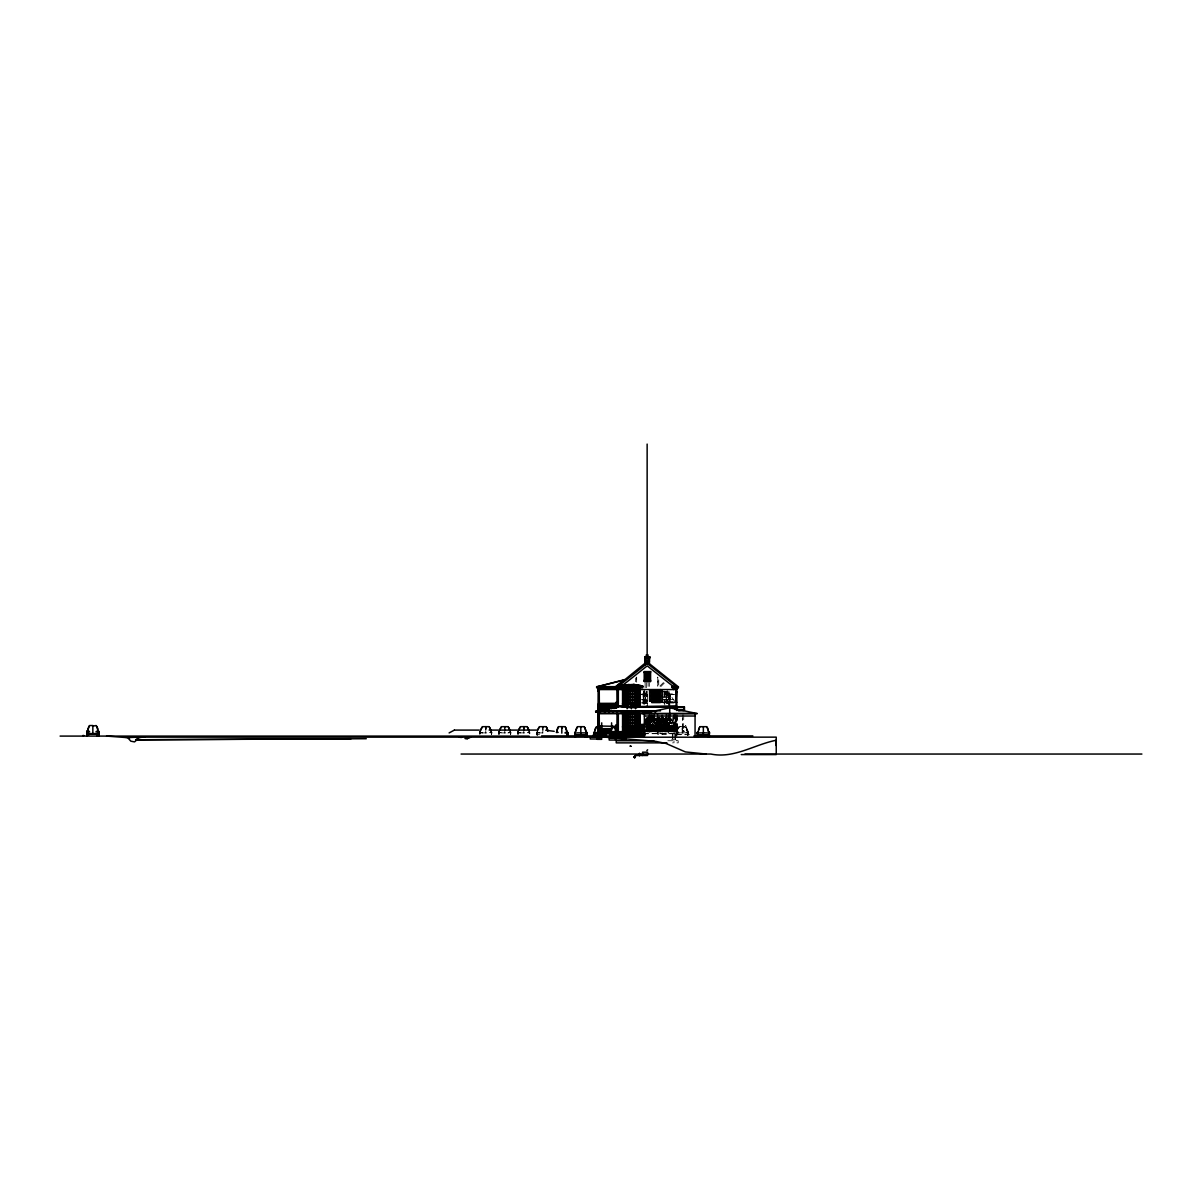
<?xml version="1.0" encoding="UTF-8"?>
<svg xmlns="http://www.w3.org/2000/svg" width="1202" height="1202" viewBox="0 0 1202 1202"><rect width="100%" height="100%" fill="white"/><g stroke="black" fill="none" stroke-linecap="round" stroke-linejoin="round"><path stroke-width="0.75" stroke-dasharray="5 3.75" d="M490.852 732.709L491.438 731.267M491.678 732.799L491.603 731.672L491.798 732.859M509.873 732.709L510.625 731.672L510.82 732.859M528.88 732.709L529.631 731.672L529.827 732.859M635.678 681.729L635.678 678.048M636.654 677.162L636.654 682.481L636.654 677.177M658.966 731.808L658.966 717.639M682.225 729.899L682.225 726.669L685.561 726.684L688.085 731.913M687.319 733.956L687.319 734.843L687.319 732.544C690.789 726.94 676.2 722.718 676.365 731.913M688.13 733.986L688.13 734.843L688.13 732.288M688.13 732.799L686.282 727.676L688.145 732.589L687.499 734.843M672.744 728.908L673.976 728.397L671.152 728.382M675.013 727.946L675.088 727.42M658.26 731.808L658.275 730.666L657.163 730.846M669.123 728.908L673.976 728.908L673.586 730.996A2.78 2.78 0 0 1 673.751 729.96A4.162 4.162 0 0 0 673.961 729.013M675.704 725.527L674.818 726.053M687.754 735.158L687.965 732.589C687.529 727.526 687.875 729.329 687.664 734.692L676.801 734.692C675.689 731.567 677.582 725.137 682.225 726.669L682.225 735.008M491.723 733.806L491.903 732.318M510.73 733.806L510.444 731.267M529.751 733.806L529.466 731.267M675.855 726.173L647.217 726.188M654.158 726.624L654.88 726.218L651.905 726.263M653.227 727.856L653.377 726.278L654.399 726.188M654.249 727.856L654.429 729.178M655.706 728.908L655.931 726.278M657.314 727.856L657.239 728.908L652.926 728.908M479.793 733.43L479.868 732.288M498.875 732.288L498.8 733.43M517.822 733.43L518.122 731.267M536.903 732.288L537.534 734.843M676.365 734.557L678.183 727.676L676.32 734.843L676.32 732.288M688.205 733.611L688.37 732.318M491.618 734.557L491.663 732.288M510.64 734.557L510.91 732.318M688.085 734.557L685.786 726.955M491.513 732.589L491.423 733.596L491.017 731.642L491.302 732.724L488.929 732.98M529.451 733.596L529.045 731.642L529.766 733.43M685.846 732.364L687.664 732.514C682 716.542 689.287 732.033 687.92 735.188L688.07 731.672M491.528 734.572L491.287 730.966L491.738 733.43M510.534 734.572L510.294 730.966L510.76 733.43M529.706 733.28L529.286 731.056L529.541 734.572L529.932 732.318M675.284 724.731L674.187 726.203L675.028 726.579L649.2 726.804M687.98 734.572L688.16 732.724M648.494 717.113L648.704 731.823L648.825 730.666L648.84 731.808L649.936 731.823L649.816 713.853M674.983 713.853L674.803 731.808L674.172 730.666L675.178 730.666L643.476 730.846M648.704 731.808L648.825 730.666M479.853 733.28L479.929 731.672L479.733 732.859M517.882 733.28L517.942 731.672L517.837 733.806M688.04 735.203L687.469 731.642M667.215 703.2L667.395 700.345M674.112 726.684L675.434 726.399A3.937 3.937 0 0 1 674.427 726.143L673.27 725.377L675.885 725.347L665.022 725.392M665.006 725.527L664.811 731.808M673.886 723.694L674.788 723.319M666.224 691.766L666.224 703.14M673.616 730.651L670.896 730.14M654.97 727.06L655.225 725.647L658.711 725.617L657.794 725.437M655.601 727.225L655.345 728.652L652.851 728.652M657.344 727.09L657.088 728.682L657.344 727.195M658.606 731.808L658.651 725.317L657.96 727.105L654.97 727.225M677.222 730.215L676.516 734.602L676.471 732.589C678.89 730.546 673.946 728.472 677.132 729.869M654.219 731.733L654.955 726.008M480.605 731.041L480.334 732.514L482.137 732.364M499.626 731.041L499.341 732.514L501.159 732.364M518.633 731.041L518.347 732.514L520.165 732.364M537.655 731.041L537.369 732.514L539.187 732.364M656.743 731.026L656.728 725.317L658.215 725.512M482.603 732.98L479.944 732.589L480.244 730.966L480.004 734.572M479.853 732.589L480.244 730.966L480.68 733.22M517.746 732.349L518.032 734.572L518.272 730.966L518.122 733.596L518.543 731.642L518.242 732.724L520.631 732.98M676.38 731.672L676.501 735.053L677.267 718.586M663.414 725.738L668.688 726.008L668.688 731.808M517.867 732.589L518.287 731.056L518.693 733.22M677.132 734.843L677.132 732.544L676.471 734.212C674.097 727.21 685.395 722.687 687.213 729.96L685.906 726.985L687.213 729.96M647.262 700.405L647.547 700.946M666.254 702.434L666.99 701.983L666.419 703.11M678.664 726.955L676.711 730.966M479.808 733.806L480.094 731.267M498.815 733.806L499.115 731.267M536.978 735.203L537.129 731.267M678.604 726.985L676.786 732.514L678.604 732.364M644.843 725.076L647.472 719.367L651.168 725.076L667.636 725.122L667.636 723.273L663.759 723.273M675.779 724.25L676.816 724.25M499.04 732.589L499.536 731.642L499.115 733.596L499.04 732.589L501.625 732.98M676.981 731.642L676.711 735.158L676.546 733.596M670.19 731.552L674.412 724.505L670.19 717.474M674.067 730.846L674.187 731.808M651.168 725.076L647.472 730.801L651.168 730.801M644.753 719.938L647.923 724.16L651.078 719.938M643.205 697.415L645.459 694.576L642.634 694.501M671.512 725.212L674.713 725.152M653.993 715.656L651.349 718.826L651.349 721.996M645.008 718.826L651.349 718.826L653.993 721.996L656.638 718.826L659.267 721.996L661.911 718.826M661.641 718.826L659.012 721.996L659.012 718.826L653.723 718.826M667.245 702.945L667.29 700.931M659.883 731.552L666.224 724.43L660.95 718.631M664.105 718.661L669.394 724.581L663.053 731.552L669.394 724.43L663.053 717.474L662.798 731.808M659.913 686.072L663.444 682.556M660.724 686.642L664.616 682.751M645.173 702.719L645.098 691.811M644.753 727.676L647.923 724.505L651.078 727.676L647.923 730.846M662.843 725.813L653.948 726.008M682.511 729.329L682.646 718.39M674.352 729.569L675.163 729.704M653.723 726.624L651.078 728.728L653.723 730.846M659.012 730.846L661.911 728.728L659.267 726.624L653.993 730.846L651.349 728.728L653.993 726.624L659.267 730.846M646.421 723.664L653.467 718.045M646.946 727.165L658.816 718.075M675.223 724.611L675.614 725.527M674.923 726.339L673.646 728.923M656.367 718.826L659.012 717.248M655.721 725.467L658.606 725.287M648.178 718.826L651.349 717.248M529.706 732.589L529.286 731.026L529.706 732.589L526.942 732.98M507.935 732.98L510.61 732.589L510.294 730.966L510.685 733.28M685.38 732.98L687.769 732.724M657.419 718.826L653.723 719.893L657.419 720.945M671.708 729.96L671.497 728.682L673.601 728.743M671.873 728.743L673.165 728.743M672.128 728.923L673.195 728.878M672.023 728.893L671.512 729.013A4.162 4.162 0 0 0 671.738 729.96L672.444 731.267M654.654 731.522C648.599 731.041 656.953 734.091 653.723 724.505L659.012 724.505L659.177 731.808M649.38 731.477L651.574 731.462L649.621 731.537M647.758 725.662L644.768 725.617M646.135 727.195L648.509 727.06M655.601 727.075L652.731 727.09L657.96 727.195M648.374 728.758L650.117 728.773L648.133 728.652L647.878 727.225L650.748 727.195L647.758 727.165M646.391 728.773L650.117 728.682M647.758 731.642L650.748 731.492L650.823 726.534M658.711 731.597L652.731 731.597L652.641 713.958M674.187 726.203L674.638 731.026M649.531 731.823L649.936 730.846M651.574 726.173L648.689 726.203L651.499 726.263M539.563 734.692L537.369 734.692L537.279 730.966L536.888 734.843M643.386 703.996L643.791 691.42M667.275 691.676L661.431 691.676L669.484 691.811L669.484 702.284M664.105 692.187L665.923 692.187L665.923 696.92M664.901 693.659L668.958 693.659L668.958 707.077M642.634 693.87L646.165 693.87L646.15 703.125M672.384 693.885L669.213 693.885M639.81 694.23L643.791 694.23M665.923 694.471L664.105 694.471L665.923 694.651M674.848 701.622L669.92 694.576L673.24 694.501M639.81 694.576L643.791 694.576M669.92 694.576L674.848 694.576M661.476 696.92L666.224 696.92M669.168 696.875L666.614 696.875L666.614 692.337L669.168 692.337L669.213 706.821M661.476 697.175L666.224 697.175M669.168 697.22L666.614 697.22L666.614 701.758L675.824 701.622M664.105 699.444L665.923 699.444M639.825 699.684L644.572 699.684M663.264 699.519L668.342 699.519M669.123 699.519L673.886 699.519M643.16 700.21L646.856 700.21L646.856 707.077M664.105 701.908L665.923 701.908L665.923 697.175M644.753 702.238L642.98 702.238L643.13 697.836L644.753 697.836L644.753 707.077M663.91 702.133L667.591 702.479M644.753 702.329L646.856 702.329M661.431 702.419L675.824 702.329M660.694 702.674L667.275 702.674M668.958 702.674L673.886 702.674M639.825 702.809L644.753 702.945M670.626 702.945L674.142 702.945M642.394 703.11L643.926 703.11M657.118 718.225L655.09 718.225L655.225 719.697L653.332 719.442L655.36 719.562M655.18 718.36L657.028 718.36M676.035 718.751L676.561 716.392M657.073 719.187L654.083 719.187L654.083 720.599L657.073 720.599M644.843 719.367L651.168 719.367M658.486 720.013L662.708 720.013M653.287 720.058L656.983 720.238M669.123 720.238L672.654 720.238M653.467 720.509L656.983 720.509M663.759 720.314L668.688 720.314M669.123 720.374L672.654 720.374M653.723 720.764L651.574 720.779L659.012 720.945M658.486 720.719L662.708 720.719M646.075 720.899L649.32 720.854M644.663 721.125L649.771 721.125M651.664 721.05L653.512 721.05M651.078 721.996L661.911 721.996M673.616 721.996L675.734 721.996M644.047 722.177L648.494 722.177M649.816 722.132L651.83 722.132M649.891 722.387L651.739 722.387L651.694 719.397M650.387 722.748L648.269 722.748L648.269 731.552M653.467 722.793L656.983 722.793M658.486 722.567L662.347 722.567M663.759 722.567L668.688 722.642M669.123 722.793L672.654 722.793M645.459 723.018L661.385 723.018L661.476 731.552M663.759 722.808L668.688 722.808M669.123 722.928L672.654 722.928M653.467 723.063L656.983 723.063M658.486 723.273L662.347 723.273M669.123 723.063L672.654 723.063M648.043 723.469L650.072 723.469M648.043 723.604L650.072 723.604M647.923 724.16L651.078 724.16M645.324 724.415L651.078 724.505M675.824 724.34L676.786 724.34M646.285 724.821L648.314 724.821M663.759 724.956L668.688 724.956L668.688 718.165M646.375 725.076L648.224 725.076L648.239 717.324M675.734 725.212L671.152 725.212L671.332 729.344M652.836 725.482L652.145 731.808M653.467 725.482L659.177 725.482L659.462 731.026M663.414 725.482L660.589 725.482L660.589 731.808M651.078 725.572L664.165 725.738L662.077 727.811L660.003 725.738M669.123 725.602L672.654 725.602M652.055 725.993L653.362 726.188M649.636 726.444L675.824 726.399M671.678 726.97L674.938 726.97M647.307 727.33L650.462 727.33M658.486 727.676L662.347 727.676M663.759 727.676L667.636 727.676M652.34 727.856L658.32 727.856L658.335 726.354M669.123 727.901L673.691 727.856M653.467 728.157L656.983 728.157M669.123 728.157L672.654 728.157M658.486 728.382L662.347 728.382M662.798 728.382L667.636 728.382M656.367 728.652L659.177 728.652M660.589 728.652L663.414 728.652M664.811 728.652L667.636 728.652M668.688 728.652L671.152 728.652M671.497 728.607L673.991 728.607M654.249 729.268L658.486 729.268M644.047 729.569L649.816 729.704M653.723 729.794L659.012 729.794M653.768 730.005L658.966 730.005M663.85 730.05L665.788 730.05M666.659 730.05L668.597 730.05M653.993 730.26L662.708 730.23M663.414 730.23L668.688 730.14M644.663 730.5L662.963 730.5M666.224 730.5L675.824 730.5M683.878 730.846C680.167 730.681 686.147 730.11 683.833 733.175L689.512 734.753M643.476 731.071L674.983 731.282M643.686 731.462L677.057 731.808M682.511 731.432L683.743 731.432M644.663 731.687L676.786 731.687M647.157 731.808L683.878 731.808M481.656 732.889L489.875 732.889M500.678 732.889L508.882 732.889M519.685 732.889L527.888 732.889M538.706 732.889L542.808 732.889M678.123 732.889L686.327 732.889M657.779 733.175L666.224 733.175L666.224 734.542L657.779 734.542L657.779 715.385M643.34 733.445L675.824 733.701M643.34 733.701L676.786 733.701M671.633 739.335L675.87 739.335M667.861 740.748L678.198 740.748L678.198 742.866L672.564 742.866M651.98 726.173L652.986 726.173M647.878 727.225L648.254 725.467M672.309 728.743L671.798 728.577M676.786 734.287L685.936 734.542M676.681 732.724L679.07 732.98M537.264 732.724L539.653 732.98M527.408 732.364L529.226 732.514L528.94 731.041M508.401 732.364L510.219 732.514L509.933 731.041M489.394 732.364L491.197 732.514L490.927 731.041M672.158 726.684L671.693 725.152L671.633 731.026M676.095 732.318L676.41 735.203M536.663 732.318L536.948 734.557L537.279 730.966L537.715 734.843M498.635 732.318L498.875 733.28M479.628 732.318L479.914 734.557M674.262 725.993L674.307 726.023A4.237 4.237 0 0 1 673.586 725.948L674.142 726.173M659.012 726.624L661.641 728.728M664.601 730.32L662.512 728.247L664.601 726.173L664.526 731.026L664.511 726.534M663.053 717.504L669.364 724.581M659.012 724.686L665.217 731.687L665.217 717.639L658.936 724.686L665.217 731.733M651.078 718.826L653.723 721.996L653.512 714.814M675.284 730.846L675.163 731.808L675.163 715.836M658.395 730.846L658.395 731.808L658.26 715.836M671.047 718.871L674.412 724.46M676.245 733.43L676.951 734.843M491.678 732.589L491.257 731.026L491.678 733.28M498.74 732.859L498.935 731.672L498.92 734.557M647.878 727.075L648.133 728.652M676.365 732.589L676.561 734.587M499.025 734.572L499.266 730.966L499.686 733.22M671.858 730.651L671.873 730.996A2.78 2.78 0 0 0 671.738 729.96M658.741 679.896L658.741 687.259M657.779 677.162L657.779 686.026L657.779 677.177M683.743 714.784L683.607 731.808M682.511 714.784L682.375 731.808M677.402 714.92L677.537 731.823M676.786 714.288L676.786 740.748M676.305 716.392L676.516 731.552M676.215 717.474L676.08 731.687M675.824 715.205L675.824 731.687M675.779 714.454L675.779 731.552M675.464 726.263L675.374 740.748M675.163 733.701L675.163 740.748M675.028 733.701L675.028 740.748M674.367 713.853L674.367 731.808M674.187 713.853L674.052 731.823M673.931 713.853L673.841 731.808M673.976 740.748L673.976 742.866M673.616 715.656L673.616 731.552M673.42 726.534L673.405 731.026M673.18 726.534L673.195 731.026M672.91 733.701L672.91 740.748M672.744 717.384L672.744 731.267M672.519 726.534L672.324 731.026M672.339 733.701L672.339 740.748M671.858 725.482L671.858 731.808M671.332 725.572L671.437 731.026M670.896 718.165L670.971 731.026M670.626 695.282L670.626 697.13M670.626 697.836L670.626 699.684M670.626 700.39L670.626 702.238M670.536 726.534L670.566 731.026M670.355 717.985L670.355 731.552M670.1 717.248L670.19 731.687M669.92 694.41L669.83 706.896M669.86 726.534L669.875 731.026M669.739 716.903L669.664 731.808M669.484 715.4L669.394 731.687M669.123 714.198L669.123 731.687M668.868 713.597L668.868 731.687M668.522 694.576L668.763 707.257M668.342 693.659L668.342 703.756M668.342 715.25L668.342 731.808M668.162 726.534L668.117 731.026M668.252 731.687L668.252 733.445M667.891 726.534L667.921 731.026M667.636 718.165L667.636 720.013L663.414 720.013L663.414 718.165M667.636 722.567L667.636 720.719L663.414 720.719L663.414 731.808M667.681 725.482L667.636 731.808M667.29 690.609L667.29 703.666M667.275 718.916L667.275 731.552M667.2 714.409L667.2 731.552L667.02 726.534M667.02 690.97L667.02 703.38M666.975 718.165L666.975 724.956M666.539 713.853L666.539 731.282M666.314 691.676L666.314 702.419M666.314 717.384L666.494 731.808M666.224 715.4L666.224 731.687M665.923 713.853L665.923 731.282M665.517 718.165L665.517 720.013M665.517 720.719L665.517 725.122M665.517 725.828L665.638 731.026M664.721 691.315L664.751 706.896M664.601 725.122L664.601 718.255L659.567 718.255L659.567 725.122M664.105 690.97L664.105 703.546M663.85 726.098L663.865 731.026M663.759 718.165L663.759 725.122M663.759 725.828L663.654 731.026M663.053 715.4L663.053 731.687M662.618 717.384L662.708 731.687M662.257 715.4L662.257 731.687M662.092 714.409L662.062 731.552M661.911 715.656L661.851 731.552M662.001 733.175L662.001 734.542M661.641 715.4L661.641 731.687M661.235 726.534L661.01 731.026M660.995 726.534L660.995 731.026M660.589 718.165L660.589 720.013M660.589 720.719L660.589 725.122M660.349 726.534L660.349 731.026M660.123 726.534L660.123 731.026M659.883 715.4L659.883 731.687M659.267 718.826L659.267 721.996M658.08 713.853L658.08 731.282M657.599 713.597L657.599 731.687M657.464 713.853L657.163 731.808L657.028 713.853M656.983 717.474L656.983 731.687M656.638 718.826L656.638 721.996M656.367 725.482L656.367 731.808M656.097 723.018L656.157 731.552M655.841 726.534L655.856 731.026M655.751 723.018L655.661 731.808M655.406 726.534L655.315 731.808M655.195 726.534L655.195 731.026M654.654 714.168L654.654 719.442M654.519 726.534L654.534 731.026M654.399 714.319L654.399 719.442M654.249 725.918L654.324 731.026M654.083 726.534L654.098 731.026M653.783 714.664L653.993 721.996M653.993 725.572L653.948 731.417M653.287 715.4L653.287 731.687M653.227 726.534L653.002 731.026M652.761 715.205L652.851 731.687M652.491 723.018L652.325 731.552M652.025 714.424L652.025 720.779M651.754 714.619L651.754 720.779M651.875 726.534L651.905 731.026M651.679 726.534L651.679 731.026M651.349 725.212L651.349 731.552M651.138 715.115L651.078 731.552M650.883 715.31L650.883 722.132M650.582 726.534L650.582 731.026M650.252 715.776L650.387 731.687M650.072 713.853L650.162 731.808M649.636 713.853L649.591 731.733M649.32 682.736L649.32 686.372M649.38 716.452L649.411 731.733M649.02 713.853L649.2 731.808M648.84 715.415L648.84 731.823M648.088 682.736L648.088 686.372M648.224 726.534L648.209 731.026M647.923 717.399L647.923 731.687M647.623 717.804L647.638 731.026M647.412 694.576L647.412 706.911M647.307 717.594L647.472 729.163M647.217 691.315L647.217 703.546M647.127 717.594L647.127 726.399M646.736 724.821L646.736 718.465L646.421 726.293M646.601 691.315L646.601 703.546M646.511 717.594L646.511 729.93M646.33 682.736L646.33 689.993M646.33 691.811L646.33 702.704M645.534 703.35L645.534 694.501L645.459 703.47M645.098 682.736L645.098 689.993M644.663 691.315L644.663 703.546M644.452 690.519L644.467 706.911M644.047 691.315L644.047 703.546M643.956 690.519L643.881 703.996M643.506 691.42L643.626 694.23M643.506 694.576L643.611 703.591M542.808 731.041L542.808 733.16M523.787 731.041L523.787 733.16M504.78 731.041L504.78 733.16M485.758 731.041L485.758 733.16M658.876 717.549L658.876 731.808L658.876 717.549M665.217 717.639L665.217 731.808L665.307 717.549M510.519 732.589L510.444 733.596L510.024 731.642L510.519 732.589M499.266 730.966L498.86 732.589L499.281 731.026M480.515 731.642L480.109 733.596L480.515 731.642M537.549 731.642L537.279 735.158L537.549 731.642M661.656 728.247L659.567 730.32L659.582 726.173L661.656 728.247M662.092 728.682L660.003 730.756L664.165 730.756L662.077 728.682M658.215 728.773L653.362 728.773L658.215 728.682M644.753 695.282L642.98 695.282L643.13 697.13L644.753 697.13L644.753 695.282M650.748 731.492L647.758 731.447L650.748 731.597M537.099 734.602L536.888 732.589L537.144 734.587"/><path stroke-width="1.5" d="M88.542 735.278L87.746 733.716M92.839 726.098L96.175 725.542M97.152 734.557L97.933 732.829L97.152 735.924M98.759 735.924L98.744 731.162L98.218 734.347M98.759 734.557L98.759 732.859M98.759 731.672L98.654 734.076L87.025 734.076L86.709 731.192L87.295 734.347M485.758 728.367L485.758 726.669L489.094 726.684M523.787 728.367L523.787 726.669L527.122 726.684M561.815 728.367L561.815 726.669L565.15 726.684M566.908 735.188L566.908 733.956M567.72 733.986L567.72 734.843L567.72 732.288L567.629 735.203M567.72 732.799L567.509 735.188L567.644 732.589M576.524 736.405L575.728 734.843M585.134 735.684L585.915 733.956L585.134 737.051M586.741 737.051L586.741 732.799M586.741 735.684L586.741 733.986M599.843 728.367L599.843 726.669L601.766 726.684M604.14 735.684L604.937 733.956L604.14 737.051M605.748 737.051L605.748 732.799M605.748 735.684L605.748 733.986M634.295 757.515L635.152 756.644M634.641 757.876L634.731 756.644M699.053 736.405L698.257 734.843M707.662 735.684L708.444 733.956L707.662 737.051M709.255 737.051L709.496 732.318L709.165 735.203L697.536 735.203L697.22 732.318L697.656 735.188L708.789 734.692M709.255 735.684L709.255 733.986M617.633 687.799C619.315 689.753 615.424 689.873 617.633 690.053M776.237 745.586L776.237 741.364M601.736 722.838L601.601 727.06M611.593 722.838L611.608 727.06M599.107 731.808L599.242 730.681M624.454 731.808L624.454 713.597M547.812 731.282L546.85 727.676M707.407 727.676L708.429 731.687M597.95 711.314L597.995 707.798M622.185 687.799L640.441 688.07M98.474 734.347L98.669 731.462M575.442 735.474L574.932 732.288L574.917 737.051M594.464 735.474L593.698 732.318L593.923 737.051M627.038 687.845L627.143 708.804M598.01 731.808L598.115 730.666L598.145 731.808M623.342 727.586L623.357 731.808L623.477 730.666L644.993 730.846M623.357 731.808L623.568 713.597M615.845 707.843L616.446 701.863L615.033 706.085M708.985 735.474L709.255 732.288L708.729 735.474M586.756 732.724L586.215 735.474M605.778 732.724L605.222 735.474M599.482 689.843L597.694 689.572L676.786 689.557L676.786 687.799M677.057 687.845L673.36 687.799M684.148 710.397L678.529 710.878M556.736 731.687L557.773 727.676M575.743 731.687L576.78 727.676M614.748 728.968L616.16 724.746L615.559 730.726A4.432 4.432 0 0 1 609.82 730.726M698.272 731.687L699.309 727.676M597.875 687.845L622.05 688.16L622.14 686.658M623.222 713.763L624.454 713.898M518.693 729.869L519.745 727.676M537.715 729.869L538.751 727.676M594.75 729.869L595.786 727.676M599.302 690.985L597.95 690.985M624.514 714.95L623.432 714.95M586.381 735.474L586.967 732.318L586.651 735.203L575.007 735.203L574.691 732.318L575.127 735.188L586.26 734.692M605.387 735.474C607.1 728.066 605.312 739.455 599.843 735.008M87.461 734.347L86.935 731.162L86.935 735.924M594.013 732.589L594.149 735.188M87.821 729.914L88.798 726.549M480.65 730.17L481.717 727.676M499.671 730.17L500.723 727.676M89.279 725.828L87.4 731.387L89.218 731.237M480.875 729.96L482.197 726.955M499.882 729.96L501.219 726.955M518.903 729.96L520.226 726.955M537.91 729.96L539.232 726.955M558.254 726.955L556.376 732.514L558.194 732.364M575.938 729.96L577.26 726.955M596.282 726.955L594.404 732.514L596.222 732.364M698.467 729.96L699.789 726.955M584.878 727.676L585.915 731.687M465.775 738.148C467.067 736.03 469.441 740.071 465.7 738.554M645.369 733.701L597.649 733.701L597.995 730.681L611.563 730.606M617.152 713.552L617.017 731.943L617.633 730.681M599.242 691.811L599.242 706.956M617.152 706.956L617.017 689.572M622.14 686.838L629.142 685.095L626.482 686.838M599.437 689.693L597.74 689.813M624.454 715.701L624.454 729.704L623.643 729.569M615.529 686.658L623.748 680.152M645.083 662.993L646.992 661.476M647.217 661.461L616.055 686.838L596.643 686.838L625.01 679.566M616.386 687.799L647.217 663.399L678.033 687.799M621.284 686.402L647.217 665.878L673.345 686.567M449.112 732.919L454.401 730.095M136.142 739.425L137.734 738.374M626.062 686.658L628.406 685.29M627.098 686.658L629.623 685.185M467.037 738.374L471.184 737.142M464.964 738.554L469.111 737.667M467.157 738.464L465.82 737.412M95.995 731.853L98.384 731.597M564.97 732.98L567.359 732.724M602.998 732.98L605.387 732.724M598.521 708.143C599.227 695.072 597.559 711.283 598.927 707.963M598.521 731.026L598.626 726.188L598.401 731.808M597.694 686.658L624.529 679.956M465.745 737.532L467.217 738.464M645.098 664.841L644.753 656.773L645.985 656.517L649.681 656.773L649.32 664.841M618.699 706.596L595.636 711.779M596.012 712.26L603.419 710.728M640.17 705.769L627.143 706.731L622.561 705.769M669.709 707.828L642.244 713.552L697.175 713.552L669.709 707.828L669.709 716.016M678.379 686.658L678.379 687.799L672.038 687.799L672.038 686.658L676.035 686.222M776.237 740.252C754.24 744.564 734.167 758.838 710.863 754.045L461.072 754.045M618.159 685.561L633.589 684.404L642.679 685.951L642.679 687.799L596.643 687.799L596.643 686.658L616.055 686.658L616.055 687.799M622.591 685.561L629.142 684.434M639.434 755.833L639.464 753.519M598.1 711.854L598.085 710.893L598.1 711.854L650.297 711.839M595.786 711.374L656.397 711.374M128.704 737.577L130.041 737.502A37.758 4.688 0 0 1 144.601 737.142M596.508 735.909L598.506 735.804M60.1 736.09L529.075 736.09M508.115 726.684L501.444 726.684M546.129 726.684L539.473 726.684M584.157 726.684L577.501 726.684M706.686 726.684L700.015 726.684M599.843 726.669L596.508 726.684M135.601 739.786L351.134 738.719M136.682 739.786L366.294 738.719M87.415 733.566L98.279 733.566M594.404 734.692L596.057 734.692M646.075 655.105L648.344 655.105M644.753 656.773L649.681 656.773M644.753 656.953L649.681 656.953M644.753 657.479L649.681 657.479M644.843 657.96L649.591 657.96M644.918 658.471L649.501 658.471M645.008 658.951L649.411 658.951M645.008 660.935L649.411 660.935M645.008 661.461L649.411 661.461M645.098 663.835L649.32 663.835M644.227 671.783L650.552 671.783M644.227 672.669L650.552 672.669M649.501 672.759L645.279 672.759L645.279 680.152L649.501 680.152M644.227 680.242L650.552 680.242M644.227 680.497L650.552 680.497M644.227 681.474L650.552 681.474M629.007 685.185L642.679 686.658L617.618 686.658L617.633 707.287M622.591 686.222L618.159 686.222L633.589 685.275L642.679 686.838L617.618 686.838M676.26 686.402L672.038 686.838L676.816 686.838L676.786 710.562M672.038 686.658L676.591 686.658M622.561 690.624L640.17 690.624M651.784 690.624L660.244 690.624M599.347 690.85L597.905 690.895M652.761 690.759L649.591 690.759L649.591 701.232L662.437 701.232L662.437 690.759L659.267 690.759L659.177 701.277L659.267 690.624M623.883 691.135L626.437 691.135M636.309 691.135L638.863 691.135L638.788 703.38M675.824 691.766L676.786 691.766M653.152 693.419L658.876 693.419M653.152 693.599L658.876 693.599M623.883 693.945L626.437 693.945M628.511 693.945L634.235 693.945M636.309 693.945L638.863 693.945M623.883 694.125L626.437 694.125M628.511 694.125L634.235 694.125M636.309 694.125L638.863 694.125M652.851 695.853L659.177 695.853M652.851 696.123L659.177 696.123M623.763 696.92L626.933 696.92M628.195 696.92L634.536 696.92M638.983 696.92L635.813 696.92L635.813 703.38M626.738 697.175L623.568 697.175L623.568 690.714M628.195 697.175L634.536 697.175M635.993 697.175L639.163 697.175M676.305 697.175L676.561 691.766M624.063 699.97L626.618 699.97M628.511 699.97L634.235 699.97M636.113 699.97L638.668 699.97M624.063 700.15L626.618 700.15M628.511 700.15L634.235 700.15M636.113 700.15L638.668 700.15M651.784 701.367L660.244 701.367M651.784 701.622L660.244 701.622M675.824 702.329L676.786 702.329M624.063 702.96L626.618 702.96M636.113 702.96L638.668 702.96M599.182 703.425L616.957 703.38M622.561 703.47L640.17 703.47M599.182 703.696L616.957 703.696M622.561 703.741L640.17 703.741M610.105 703.966L615.394 703.966M612.704 704.703L615.529 704.703M622.561 704.703L640.17 704.703M617.633 705.92L627.068 706.956L676.651 705.92M622.486 706.596L617.497 705.92L597.875 710.713M676.651 706.686L640.26 706.596L635.633 707.828L622.561 706.746M617.633 706.776L622.486 706.776M676.786 707.046L684.449 707.046M675.208 707.422L676.395 707.467M627.113 707.647L640.17 706.746L684.449 707.001L684.449 710.337L678.319 710.337M597.875 707.963L611.638 707.963M599.302 708.188L615.139 708.188M599.302 708.399L615.139 708.399M675.208 708.278L676.395 708.339M675.208 709.135L676.395 709.195M676.786 709.541L684.449 709.541M678.529 709.901L683.743 709.901M598.145 710.683L599.107 710.683L599.107 708.925M597.694 710.818L660.499 710.848M655.916 711.208L595.561 711.208L596.222 712.23M597.905 712.155L599.242 712.11M598.01 712.275L599.242 712.275M697.175 713.552L597.965 713.733M617.633 714.078L616.731 713.808L617.633 713.733L617.633 731.943M626.437 714.018L623.312 713.733M636.309 714.018L638.863 714.018L638.788 726.263M599.212 714.829L598.085 714.95M644.362 716.016L695.057 716.016M623.883 717.008L626.437 717.008M628.511 717.008L634.235 717.008M636.309 717.008L638.863 716.828M623.763 719.803L626.933 719.803M628.195 719.803L634.536 719.803M638.983 719.803L635.813 719.803L635.813 726.263M623.568 720.058L626.738 720.058M628.195 720.058L634.536 720.058M635.993 720.058L639.163 720.058M624.063 723.033L626.618 723.033M628.511 722.853L634.235 722.853M636.113 722.853L638.668 722.853M644.963 724.415L641.447 724.415L641.447 731.808M599.242 726.023L617.017 726.339M624.063 725.858L626.618 725.858M636.113 725.858L638.668 725.858M622.561 726.354L645.083 726.308L623.402 726.263L623.342 713.507M622.561 726.624L645.083 726.579M611.593 726.864L615.108 726.864M601.3 727.06L601.992 728.652L611.863 728.652M611.863 727.06L611.157 728.652M612.419 727.586L616.641 727.586L616.641 731.808M622.561 727.586L640.17 727.586M454.416 730.095L479.328 730.095M489.154 730.095L537.294 730.095M622.561 730.711L640.17 730.711M597.875 730.846L611.563 731.041M624.589 731.282L644.993 731.282M598.01 731.432L599.242 731.432M617.633 731.687L640.17 731.687M597.694 731.808L644.963 731.808M599.678 732.123L610.451 732.123M576.72 732.889L584.923 732.889M699.248 732.889L707.452 732.889M597.649 733.175L593.427 734.542L593.427 736.871M601.075 733.445L610.436 733.445M623.507 733.445L645.79 733.445M598.145 733.926L599.107 733.926M609.895 734.542L622.561 734.542M599.843 734.692L605.267 734.692M625.04 734.858L645.414 734.858M82.803 735.519L83.87 735.519M697.716 735.474L697.445 732.288L697.971 735.474M541.591 735.909L643.761 735.909M693.93 735.909L752.843 735.909M622.561 736.871L609.895 736.871L609.895 733.175L622.561 733.175L622.561 737.232M610.796 737.142L142.482 737.142L139.312 737.667L134.549 741.889L130.853 741.183L127.682 737.667L106.572 736.09M616.295 737.142L619.285 737.142M621.87 737.938L609.189 737.938L609.189 740.041L621.87 740.041L621.87 737.232L776.237 737.142L776.237 754.571L741.243 754.571M600.129 738.99L590.257 738.99L590.257 736.871L599.062 736.871L599.107 711.839M621.87 739.335L626.092 739.335L626.092 737.232M653.783 740.748L616.235 740.748L616.235 742.866L666.93 742.866M646.856 750.589L647.653 749.793M639.088 753.519L639.855 753.519M639.088 753.669L639.855 753.669M744.939 754.045L1141.9 754.045M639.013 754.976L639.93 754.976M639.043 755.232L639.9 755.232M635.332 755.502L647.577 755.487L647.577 752.182L642.574 752.182L642.574 755.487M634.19 756.434L635.272 756.434M633.92 756.749L635.482 756.749M634.07 757.44L635.317 757.5M615.514 726.684L616.927 726.684M558.479 726.684L561.815 726.669L561.815 733.16M520.466 726.684L523.787 726.669L523.787 729.899M482.438 726.684L485.758 726.669L485.758 729.899M89.519 725.542L92.839 725.542L92.839 733.881M594.299 732.724L596.688 732.98M87.295 731.597L89.684 731.853M604.786 737.142L655.721 741.364L666.013 743.482L685.41 751.926L706.055 754.045M603.464 732.364L605.282 732.514L604.726 729.96M565.436 732.364L567.254 732.514L565.376 726.955M96.46 731.237L98.279 731.387L96.4 725.828M123.475 737.142L129.816 737.667M97.993 729.088L96.896 726.549M545.753 730.275L554.227 731.327M458.743 737.142L461.508 737.487M633.589 684.434L642.679 685.996M697.806 732.724L697.445 737.051M634.34 685.29L636.684 686.658M633.589 685.095L636.249 686.658L636.249 687.799M633.108 685.185L636.249 686.838M699.053 735.684L698.257 733.956M576.524 735.684L575.728 733.956M88.542 734.557L87.746 732.829M647.427 661.476L649.35 662.993M647.217 661.986L678.379 686.838M598.145 715.701L598.145 729.704L598.957 729.569M599.242 713.071L599.377 731.808L599.242 730.846M565.857 727.676L566.893 731.687M527.843 727.676L528.88 729.869M508.822 727.676L509.888 730.17M489.815 727.676L490.882 730.17M706.911 726.955L708.248 729.96M584.397 726.955L585.72 729.96M546.369 726.955L547.691 729.96M527.347 726.955L528.685 729.96M508.341 726.955L509.663 729.96M489.334 726.955L490.656 729.96M708.504 731.041L708.789 732.514M585.975 731.041L586.26 732.514M574.902 732.724L575.187 735.474M594.209 735.474L593.908 732.589M624.484 730.666L624.589 731.808M599.137 730.666L599.242 731.808M703.35 726.669L703.35 735.008M695.057 714.258L695.057 737.142M684.088 707.001L684.088 709.541M683.743 707.497L683.743 709.721M676.651 706.596L676.651 709.841M676.305 691.766L676.305 702.329M676.305 706.686L676.395 710.142M676.08 689.572L676.08 707.046M675.178 706.776L675.178 709.496M673.616 687.799L673.616 689.557M658.876 695.853L658.876 691.135L653.152 691.135L653.152 695.853M658.876 696.123L658.876 700.856L653.152 700.856L653.152 696.123M657.073 691.135L657.073 695.853M657.073 696.123L657.073 700.856M656.893 691.135L656.893 695.853M656.893 696.123L656.893 700.856M655.526 710.893L655.526 712.23M655.27 710.893L655.27 712.23M655.135 691.135L655.135 695.853M655.135 696.123L655.135 700.856M654.955 691.135L654.955 695.853M654.955 696.123L654.955 700.856M652.761 690.624L652.761 701.367M651.304 710.893L651.304 712.23M651.048 710.893L651.048 712.23M649.591 672.669L649.591 680.242M647.382 672.759L647.382 680.152M647.142 444.079L647.142 656.457M647.082 710.893L646.811 712.23L646.811 710.893M645.189 672.669L645.189 680.242M644.678 726.534L644.678 731.026M644.362 714.258L644.362 737.142M643.806 726.534L643.806 731.026M643.581 726.534L643.581 731.026M642.86 710.893L642.589 712.23L642.589 710.893M642.92 726.534L642.92 731.026M642.694 726.534L642.694 731.026M642.048 726.534L642.048 731.026M641.823 726.534L641.823 731.026M641.162 726.534L641.162 731.026M640.936 726.534L640.936 731.026M640.275 726.534L640.275 731.026M640.17 687.799L640.17 707.046M640.17 733.445L640.17 713.507L622.561 713.507L622.561 731.943M639.389 690.624L639.389 703.47M639.389 704.703L639.389 705.935M639.389 713.507L639.404 731.026M639.163 690.714L638.983 703.38M638.983 713.597L638.983 726.263M639.179 726.534L639.179 731.026M638.713 690.624L638.713 703.47M638.638 710.893L638.367 712.23L638.367 710.893M638.713 713.507L638.517 731.026M638.307 726.534L638.307 731.026M637.526 691.135L637.646 696.92M637.646 714.018L637.646 719.803M637.646 726.534L637.646 731.026M637.451 697.175L637.451 702.96M637.33 720.058L637.451 725.858M637.421 726.534L637.421 731.026M636.76 726.534L636.76 731.026M636.534 726.534L636.534 731.026M636.279 690.624L636.279 703.47M636.279 704.703L636.279 706.581M636.279 713.507L636.279 726.354M636.279 727.586L636.279 730.711M635.993 690.714L635.993 703.38M636.174 713.597L635.993 726.263M635.873 726.534L635.873 731.026M635.588 687.799L635.588 708.804M635.588 713.507L635.588 733.445M635.197 690.624L635.197 703.741M635.197 713.507L635.002 731.026M634.776 726.534L634.776 731.026M634.957 756.343L634.957 757.185M634.626 690.624L634.626 703.47M634.626 704.703L634.626 706.731M634.626 713.507L634.626 726.354M634.626 727.586L634.626 730.711M634.235 696.92L634.235 691.135L628.511 691.135L628.511 696.92M634.235 697.175L634.235 702.96L628.511 702.96L628.511 697.175M634.401 710.893L634.145 712.23L634.145 710.893M634.235 719.803L634.235 714.018L628.511 714.018L628.511 719.803M634.235 720.058L634.235 725.858L628.511 725.858L628.511 720.058M634.115 726.534L634.115 731.026M633.905 726.534L633.905 731.026M633.244 726.534L633.244 731.026M633.018 726.534L633.018 731.026M632.432 691.135L632.252 696.92M632.432 697.175L632.252 702.96M632.252 714.018L632.252 719.803M632.432 720.058L632.252 725.858M632.357 726.534L632.357 731.026M632.132 726.534L632.132 731.026M631.486 726.534L631.486 731.026M631.366 689.572L631.366 690.714M631.366 703.38L631.366 708.804M631.26 726.534L631.26 731.026M630.494 691.135L630.494 696.92M630.494 697.175L630.494 702.96M630.494 714.018L630.494 719.803M630.494 720.058L630.494 725.858M630.599 726.534L630.599 731.026M630.314 691.135L630.314 696.92M630.314 697.175L630.314 702.96M630.314 714.018L630.314 719.803M630.314 720.058L630.314 725.858M630.374 726.534L630.374 731.026M630.179 710.893L629.923 712.23L629.923 710.893M629.713 726.534L629.713 731.026M629.502 726.534L629.502 731.026M628.841 726.534L628.841 731.026M628.616 726.534L628.616 731.026M628.105 690.624L628.105 703.47M628.105 704.703L628.105 706.731M628.105 713.507L627.955 731.026M627.745 726.534L627.745 731.026M627.143 713.507L627.143 733.445M626.738 690.714L626.738 703.38M626.738 713.597L626.738 726.263M626.858 726.534L626.858 731.026M626.482 686.658L626.482 687.799M626.452 690.624L626.452 703.47M626.452 704.703L626.452 706.581M626.452 713.507L626.452 726.354M626.452 727.586L626.452 730.711M626.392 690.714L626.392 703.38M626.392 713.597L626.392 726.263M625.957 710.893L625.686 712.23L625.686 710.893M626.197 726.534L625.972 731.026M625.22 691.135L625.22 696.92M625.28 697.175L625.401 702.96M625.22 714.018L625.22 719.803M625.401 720.058L625.28 725.858M625.31 726.534L625.31 731.026M625.386 733.701L625.386 737.232M625.1 691.135L625.1 696.92M625.1 714.018L625.1 719.803M625.1 726.534L625.1 731.026M624.033 690.624L624.033 703.47M624.033 713.507L624.033 726.354M623.763 690.714L623.763 703.38M623.763 713.597L623.763 726.263M623.342 690.624L623.342 703.47M623.342 704.703L623.342 705.935M622.561 687.799L622.561 707.046M621.735 710.893L621.464 712.23L621.464 710.893M618.339 689.572L618.339 707.046M618.339 714.078L618.339 731.687M617.543 710.893L617.287 712.23L617.287 710.893M616.927 704.703L616.927 707.527M616.521 703.651L616.521 708.098M616.295 703.651L616.295 708.098M616.235 733.175L616.235 736.871M615.634 703.651L615.634 708.098M615.529 737.938L615.529 740.041M615.409 703.651L615.409 708.098M614.748 703.651L614.748 708.143M614.538 703.651L614.538 708.143M613.876 703.651L613.876 708.143M613.651 703.651L613.651 708.143M613.275 710.893L613.02 712.23L613.02 710.893M612.99 703.651L612.99 708.143M612.78 703.651L612.78 708.143M612.118 703.651L612.118 708.143M611.893 703.651L611.893 708.143M611.863 726.008L611.863 729.344L601.3 729.344L601.3 726.008M611.232 703.651L611.232 708.143L611.007 703.651M610.466 703.651L610.135 708.143M609.579 703.651L609.474 708.143M609.249 703.651L609.249 708.143M609.053 710.893L608.798 712.23L608.798 710.893M608.708 703.651L608.708 708.143M608.482 703.651L608.588 708.143M608.377 703.651L608.377 708.143M607.821 703.651L607.716 708.143M607.491 703.651L607.596 708.143M606.95 703.651L606.95 708.143M606.83 703.651L606.725 708.143L606.619 703.651M606.063 708.143L605.958 703.651L605.733 708.143M605.177 703.651L604.846 708.143M604.831 710.893L604.561 712.23L604.561 710.893M604.185 703.651L604.185 708.143M604.08 703.651L603.975 708.143M603.419 703.651L603.419 708.143M603.209 703.651L603.314 708.143M603.088 703.651L603.088 708.143M602.548 703.651L602.548 708.143M602.322 703.651L602.217 708.143M601.661 703.651L601.661 708.143M601.661 737.232L601.661 739.335L597.304 739.335L597.304 737.232M601.556 703.651L601.436 708.143L601.331 703.651M601.436 726.293L601.436 730.786M600.955 733.701L600.955 737.232M600.775 703.651L600.775 708.143M600.775 726.293L600.775 730.786M600.82 733.701L600.82 737.232M600.444 703.651L600.564 708.143M600.609 710.893L600.339 712.23L600.339 710.893M600.564 726.293L600.564 730.786M599.918 708.098L599.903 703.651M599.903 726.293L599.843 732.514M599.573 703.651L599.573 708.143M599.242 689.572L599.377 708.925M599.107 687.799L599.107 689.572M598.145 687.799L598.01 737.232M597.439 737.232L597.439 739.335M593.863 733.536L593.863 736.24M580.821 726.669L580.821 735.008M574.856 733.536L574.856 736.24M566.908 732.544L566.908 734.843M542.808 726.669L542.808 730.155M504.78 726.669L504.78 730.155M611.457 708.624A4.432 4.432 0 0 1 610.105 707.843M635.362 755.412L635.362 756.163L635.422 755.412M631.035 746.307L630.224 746.096L631.035 746.307M650.582 671.587L644.197 671.587L644.197 681.489L650.582 681.489L650.582 671.587M647.082 673.285L645.579 673.285L645.579 676.275L647.082 676.275L647.082 673.285M649.2 673.285L647.698 673.285L647.698 676.275L649.2 676.275L649.2 673.285M647.082 676.621L645.579 676.621L645.579 679.626L647.082 679.626L647.082 676.621M649.2 676.621L647.698 676.621L647.698 679.626L649.2 679.626L649.2 676.621M660.244 689.738L651.784 689.738L651.784 702.599L660.244 702.614L660.244 689.557M652.446 691.285L649.891 691.285L649.891 695.808L652.446 695.808L652.446 691.285M662.137 691.285L659.582 691.285L659.582 695.808L662.137 695.808L662.137 691.285M652.446 696.168L649.891 696.168L649.891 700.706L652.446 700.706L652.446 696.168M662.137 696.168L659.582 696.168L659.582 700.706L662.137 700.706L662.137 696.168M658.876 698.392L653.152 698.392L658.876 698.572M609.219 708.925L597.694 708.925L609.219 709.06"/></g></svg>
